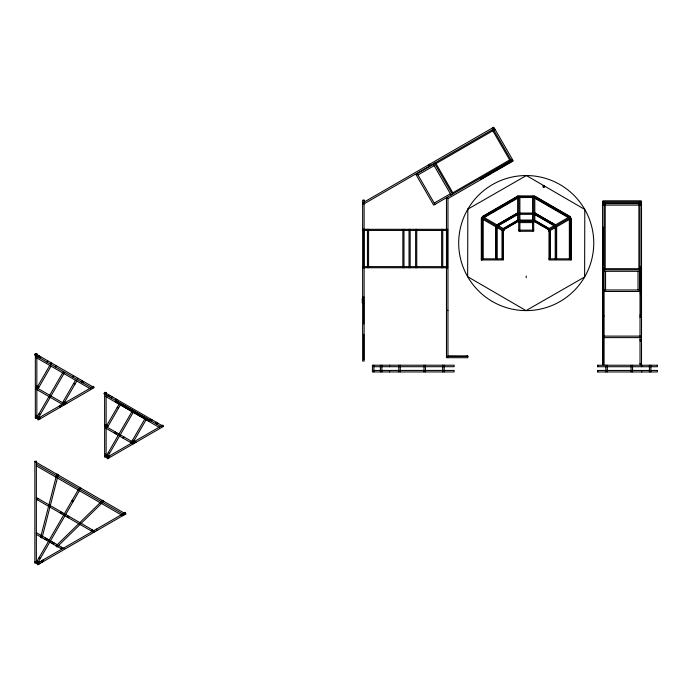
<?xml version="1.0" encoding="UTF-8"?>
<svg xmlns="http://www.w3.org/2000/svg" width="692" height="692" viewBox="0 0 692 692"><rect width="100%" height="100%" fill="white"/><g stroke="black" fill="none" stroke-linecap="round" stroke-linejoin="round"><path stroke-width="1.04" d="M362.634 266.619L362.634 267.735L447.586 267.778L447.586 229.329L362.634 229.303L362.634 230.419M447.586 230.462L447.586 229.337M447.586 266.654L447.586 267.778L446.47 267.769M467.844 356.19L467.809 357.721L446.47 357.669L446.47 198.396L447.958 198.396L447.958 357.669L447.966 356.138L467.844 356.19L466.546 356.19M132.7 411.775L133.314 410.711M38.605 357.245L39.349 355.956M39.972 358.041L40.716 356.743M46.978 362.08L47.722 360.792M36.84 387.849L49.841 365.333M50.689 364.226L51.442 362.937M38.129 388.593L51.13 366.077M55.377 366.933L56.13 365.644M63.387 371.552L36.884 417.458L38.172 418.21L64.676 372.305M72.686 376.924L73.43 375.635M62.548 402.692L75.549 380.176M77.374 379.631L78.118 378.342M63.846 403.436L76.847 380.929M81.094 381.776L81.838 380.488M81.518 382.019L82.261 380.73M82.884 382.814L83.628 381.517M37.342 499.823L38.095 498.525M107.883 396.023L108.635 394.734M109.258 396.819L110.002 395.521M111.239 397.961L111.983 396.672M115.374 400.348L116.126 399.059M116.351 400.91L117.095 399.621M106.127 426.627L119.119 404.111M107.416 427.371L120.417 404.863M44.971 539.345L45.715 538.056M60.178 513.006L60.922 511.708M46.338 540.141L47.082 538.843M61.545 513.793L62.297 512.504M79.632 487.384L36.399 562.259L37.688 563.011L80.921 488.128M114.734 433.322L115.486 432.033M51.883 543.332L52.627 542.044M67.089 516.993L67.833 515.696M116.109 434.118L116.853 432.82M53.249 544.128L53.993 542.831M68.465 517.78L69.209 516.491M132.674 410.339L106.17 456.244L107.459 456.988L133.963 411.083M123.02 438.105L123.764 436.816M60.87 548.531L61.623 547.234M130.641 442.508L131.385 441.211M131.835 441.47L144.836 418.954M133.132 442.223L146.124 419.707M150.285 420.502L151.038 419.214M151.254 421.065L152.006 419.776M91.292 530.963L92.036 529.674M155.527 423.53L156.271 422.232M156.894 424.317L157.638 423.028M124.941 513.542L124.197 514.839L36.356 464.124M481.364 218.464L482.488 216.527M503.785 230.116L504.347 229.147L516.751 221.985M503.456 231.223L481.312 218.438L481.312 259.958L503.456 259.958L503.456 231.223L504.52 229.251M102.961 502.046L57.004 547.043L55.957 545.979L102.684 500.229L103.722 501.293M494.529 128.496L363.257 204.287L362.513 202.99L493.785 127.198L513.248 160.916L448.096 198.526L447.352 197.237M434.688 163.606L415.935 174.427L433.668 205.135L512.504 159.618M435.977 163.597L492.834 130.771M493.803 130.208L495.091 129.465M417.977 174.972L434.143 165.648M434.213 203.093L450.38 193.769M452.827 192.783L509.684 159.956M481.468 177.974L484.192 176.399M486 175.353L487.817 174.306M489.633 173.26L510.488 161.21M481.84 178.614L490.913 173.381M492.721 172.334L494.538 171.287M496.354 170.241L511.769 161.34M486.831 214.728L481.978 217.53L481.978 259.958M489.633 213.11L495.23 209.875M497.098 208.794L501.769 206.104M505.506 203.941L508.3 202.323M510.168 201.251L515.774 198.016M484.426 216.579L517.642 197.402M483.734 217.245L517.642 197.67M484.218 217.53L517.642 198.232M496.977 224.891L517.642 212.972L497.029 224.926M497.263 225.056L517.642 213.292M498.794 225.142L517.85 214.139M498.327 225.678L517.642 214.529M503.274 228.533L517.642 220.238M503.508 228.663L517.642 220.506M163.494 426.41L107.433 458.779L106.68 457.49L162.75 425.113L163.494 426.41L104.63 392.425L103.886 393.713L161.08 426.739M548.488 230.22L570.519 217.496L565.615 214.728M543.756 187.004L542.969 187.004L542.969 185.888L544.535 185.888L544.535 187.229L543.756 187.229L543.756 185.888M519.882 197.315L532.572 197.41M519.882 197.523L532.572 197.523M604.081 203.05L641.51 203.05M602.585 203.621L641.138 203.621L641.138 205.117L602.585 205.117M519.882 213.058L532.572 213.058M519.822 213.612L533.688 213.612M519.882 214.174L532.572 214.174M519.882 220.186L532.572 220.186M519.882 220.393L532.572 220.393M517.642 221.475L534.804 221.475L548.107 229.147L549.223 231.085M517.642 221.674L518.758 221.674M533.688 221.674L534.804 221.674M519.882 222.59L532.572 222.59M518.758 230.142L533.688 230.142M363.707 230.419L446.513 230.462M518.758 230.479L519.882 230.479M532.572 230.479L533.688 230.479M481.312 258.834L503.456 258.834M548.99 258.834L571.134 258.834M640.022 266.463L641.51 266.463M363.707 266.619L446.513 266.654M602.585 267.579L604.081 267.579M640.022 267.579L641.51 267.579M604.081 268.704L641.51 268.704M604.081 269.819L640.022 269.819M604.081 271.316L639.538 271.316M604.081 289.974L639.538 289.974M604.081 291.47L639.538 291.47L639.538 269.819M362.634 297.171L364.122 297.171M446.47 310.362L447.958 310.362M640.022 314.981L641.51 314.981M602.585 316.106L604.081 316.106M640.022 316.106L641.51 316.106M640.022 317.221L641.51 317.221M602.585 336.122L641.138 336.122L641.138 337.618L602.585 337.618M640.022 339.807L641.51 339.807M640.022 340.922L641.51 340.922M640.022 363.508L641.51 363.508M373.914 366.708L454.16 366.708L454.16 365.212L372.426 365.212L372.426 371.933L454.16 371.933L454.16 370.436L373.914 370.436M35.344 417.259L36.84 417.259M104.63 456.045L106.127 456.045M36.356 461.538L34.859 461.538L125.693 513.974L124.941 512.686M34.859 562.06L36.356 562.06M447.966 356.172L467.809 356.233M536.672 198.016L542.277 201.251M543.8 202.133L550.676 206.104M552.545 207.176L555.347 208.794M559.084 210.948L563.746 213.646M534.804 197.402L568.02 216.579M534.804 197.67L568.712 217.245M534.804 198.232L568.227 217.53M534.804 213.292L555.183 225.056M534.596 214.139L554.344 225.54M534.804 214.529L554.119 225.678M534.804 220.238L549.171 228.533M534.804 220.506L548.938 228.663M481.926 217.496L503.958 230.22M93.463 387.2L35.344 353.647L34.6 354.935L91.794 387.961M115.945 401.991L149.576 421.367M105.444 396.343L159.696 427.665M36.166 357.565L90.41 388.878M117.199 407.441L118.496 408.185M73.629 383.506L74.926 384.25M105.513 424.551L108.16 426.082M132.579 440.181L136.116 442.223M36.226 385.773L38.882 387.304M63.301 401.403L66.83 403.436M105.435 426.229L134.62 443.079M36.157 387.451L65.333 404.301M105.461 427.967L118.419 435.45M119.526 436.09L133.132 443.944M36.174 389.189L63.846 405.166M108.281 452.585L109.57 453.329M38.994 413.807L40.292 414.551M105.374 454.064L109.743 456.582M105.547 454.592L109.206 456.703M36.096 415.278L40.456 417.804M36.261 415.805L39.92 417.925M105.426 456.244L108.627 458.087M36.148 417.466L39.34 419.309M36.356 465.846L122.7 515.704M72.288 500.091L73.586 500.835M71.734 501.06L73.023 501.812M36.356 497.522L95.271 531.543M36.356 499.243L93.775 532.399M36.356 532.65L64.045 548.635M36.356 534.371L61.865 549.102M39.072 557.631L40.361 558.383M36.538 560.624L39.046 562.068M36.693 561.134L40.344 563.245M36.46 562.726L38.856 564.11M569.905 216.561L571.03 218.499M492.816 127.76L493.56 129.049M511.535 160.181L512.279 161.47M493.24 129.24L511.215 160.371M492.272 129.802L510.238 160.925M547.926 229.251L549.05 231.189M480.049 178.354L480.802 179.652M435.415 162.629L453.381 193.751M434.446 163.182L452.412 194.314M433.391 164.35L451.123 195.058M429.602 164.255L430.346 165.552M428.633 164.817L429.377 166.106M417.233 173.683L434.957 204.391M108.627 456.365L109.371 457.663M107.658 456.928L108.402 458.216M60.974 405.097L61.718 406.386M59.599 405.893L60.351 407.181M39.34 417.587L40.084 418.876M38.371 418.15L39.115 419.438M96.448 529.138L97.191 530.427M94.164 530.453L94.908 531.75M42.947 560.027L43.691 561.316M41.572 560.814L42.324 562.112M38.856 562.388L39.6 563.677M37.887 562.951L38.631 564.239M650.904 365.229L650.904 371.95M649.416 365.229L649.416 371.95M641.7 365.229L641.7 366.725M641.7 370.454L641.7 371.95M641.138 201.934L641.138 200.81L602.957 200.81L602.957 201.934M641.138 289.342L641.138 314.652M640.394 268.704L640.394 294.013M640.022 201.934L640.022 364.623L641.51 364.623L641.51 201.934L602.585 201.934L602.585 364.623L604.081 364.623L604.081 201.934M638.898 203.05L638.898 268.704M638.041 271.316L638.041 289.974M632.557 365.229L632.557 371.95M631.061 365.229L631.061 371.95M607.325 365.229L607.325 371.95M605.829 365.229L605.829 371.95M605.569 271.316L605.569 289.974M605.197 203.05L605.197 268.704M602.957 226.898L602.957 246.309M602.957 246.681L602.957 266.091M602.957 268.686L602.957 315.024M602.957 317.213L602.957 363.551M597.68 365.229L597.68 366.725M597.68 370.454L597.68 371.95M570.9 259.958L570.9 218.568L569.784 216.631L534.804 196.441L517.642 196.441L482.661 216.631L481.546 218.568L481.546 259.958M569.836 219.191L569.836 258.834M569.352 219.468L569.352 258.834M556.584 226.838L556.584 258.834M556.541 226.864L556.541 258.834M556.307 226.993L556.307 258.834M555.235 227.616L555.235 258.834M550.296 230.471L550.296 258.834M550.062 230.6L550.062 258.834M533.688 196.234L533.688 231.266L518.758 231.266L518.758 196.234M532.572 196.234L532.572 231.266M526.223 275.978L526.223 277.7M519.882 196.234L519.882 231.266M502.383 230.6L502.383 258.834M502.15 230.471L502.15 258.834M497.211 227.616L497.211 258.834M496.138 226.993L496.138 258.834M483.094 219.468L483.094 258.834M482.609 219.191L482.609 258.834M482.385 219.053L482.385 258.834M444.16 365.212L444.16 371.933M442.768 229.329L442.768 267.769M442.672 365.212L442.672 371.933M441.643 229.329L441.643 267.769M425.485 365.212L425.485 371.933M423.997 365.212L423.997 371.933M416.757 229.32L416.757 267.761M415.632 229.32L415.632 267.761M410.157 229.32L410.157 267.761M409.033 229.32L409.033 267.761M403.972 229.32L403.972 267.752M402.856 229.32L402.856 267.752M400.253 365.212L400.253 371.933M398.765 365.212L398.765 371.933M389.622 365.212L389.622 366.708M389.622 370.436L389.622 371.933M381.906 365.212L381.906 371.933M380.41 365.212L380.41 371.933M373.914 365.212L373.914 371.933M368.568 229.303L368.568 267.743M367.452 229.303L367.452 267.743M363.75 229.303L363.75 267.735M363.75 298.659L363.75 323.977M363.75 334.227L363.75 359.537M362.253 298.659L362.253 302.88M104.604 425.113L104.604 426.237M467.827 209.157L467.654 276.688L526.05 310.604L584.619 276.99L584.792 209.46L526.396 175.543L467.827 209.157M56.822 474.219L40.56 537.554L42.004 537.926L58.266 474.591L56.822 474.219M116.498 401.023L115.884 402.087L149.524 421.463L150.138 420.399L116.498 401.023M93.463 386.335L37.403 418.712L38.147 420.001L94.216 387.632L93.463 386.335M517.642 196.173L482.428 216.492L504.572 229.277L517.642 221.734L517.642 196.173M570.018 216.492L547.874 229.277L534.804 221.734L534.804 196.173L570.018 216.492M571.134 218.438L548.99 231.223L548.99 259.958L571.134 259.958L571.134 218.438M125.157 512.556L36.91 563.504L37.662 564.802L125.901 513.853L125.157 512.556M534.804 196.234L517.642 196.234L534.804 196.294M364.122 200.135L362.634 200.135L362.634 361.068L364.122 361.068L364.122 200.135M36.84 353.647L35.344 353.647L35.344 418.383L36.84 418.383L36.84 353.647M657.4 365.229L597.654 365.229L597.654 366.725L657.4 366.725L657.4 365.229M657.4 370.454L597.654 370.454L597.654 371.95L657.4 371.95L657.4 370.454M106.127 392.425L104.63 392.425L104.63 457.161L106.127 457.161L106.127 392.425M36.356 461.287L34.859 461.287L34.859 563.184L36.356 563.184L36.356 461.287M555.468 224.891L534.804 212.972L555.417 224.926M495.913 258.834L495.913 226.864L495.861 258.834M492.306 301.47A67.531 67.531 0 0 0 593.753 243.247A67.531 67.531 0 0 0 492.609 184.505A67.531 67.531 0 0 0 492.306 301.47"/></g></svg>
